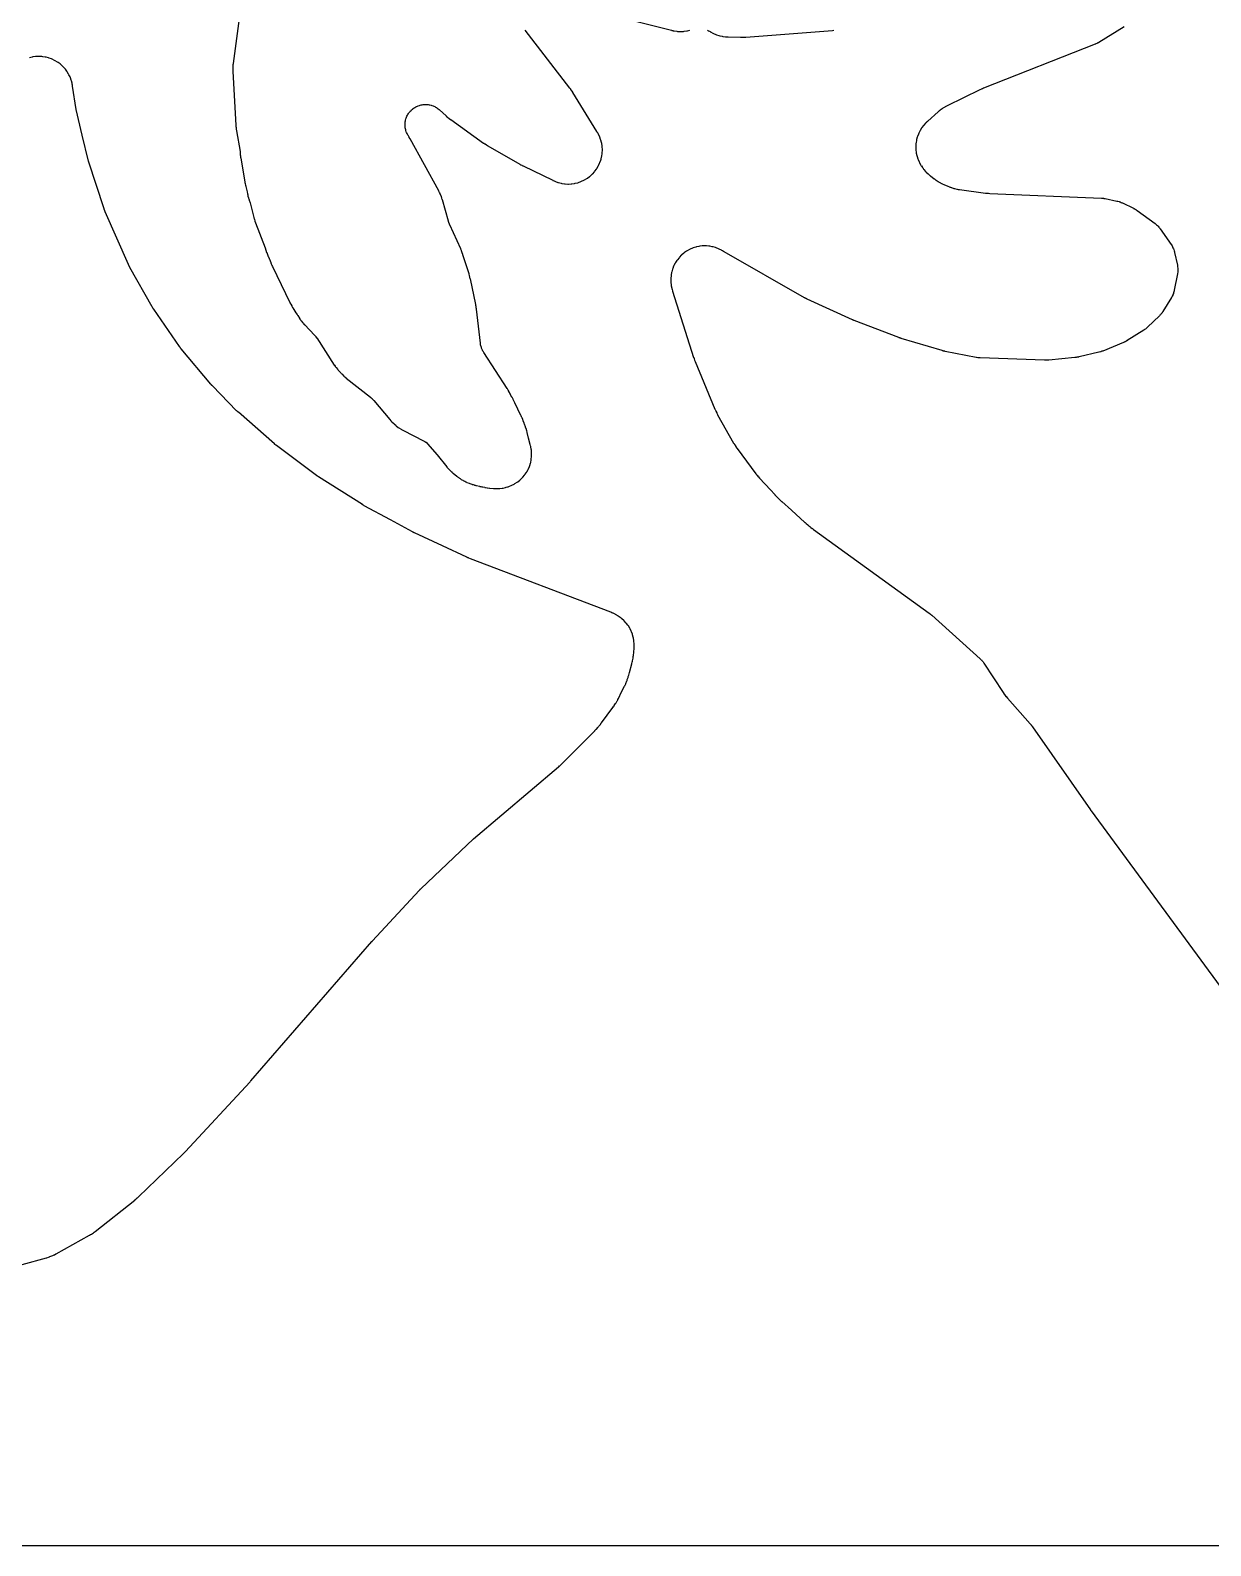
# Model space of a CAD drawing. Header units: millimetres. Extents: x 0 to 300, y 0 to 300.
# Drawn here: x 86.5 to 173.1, y -0.1 to 111.1 of the extents above; entities that cross this region are included whole.
import ezdxf

# ---------------------------------------------------------------- set-up
doc = ezdxf.new("R2010")
doc.units = ezdxf.units.MM
doc.layers.add('CUT', color=7, linetype='CONTINUOUS')

msp = doc.modelspace()

# ---------------------------------------------------------------- linework, layer by layer
at = {"layer": 'CUT'}
for points in [[(298.5625, -0.0625), (1.4375, -0.0625), (0.5522, -0.0625), (0.4788, -0.0589), (0.4206, -0.0503), (0.3635, -0.036), (0.3082, -0.0162), (0.255, 0.009), (0.2046, 0.0392), (0.1573, 0.0743), (0.1137, 0.1137), (0.0743, 0.1573), (0.0392, 0.2046), (0.009, 0.255), (-0.0162, 0.3082), (-0.036, 0.3635), (-0.0503, 0.4206), (-0.0589, 0.4788), (-0.0625, 0.5522), (-0.0625, 1.4375), (-0.0625, 298.5575)], [(103.4941, 124.4996), (101.3857, 108.6798), (101.384, 108.6656), (101.374, 108.5735), (101.3726, 108.5593), (101.3679, 108.5038), (101.3661, 108.4753), (101.3592, 108.2902), (101.3588, 108.2617), (101.3593, 108.206), (101.3597, 108.1918), (101.3628, 108.0991), (101.3635, 108.0849), (101.5895, 104.1669), (101.5907, 104.1496), (101.6005, 104.0375), (101.6022, 104.0203), (101.6185, 103.88), (101.6207, 103.8629), (101.6369, 103.7515), (101.6396, 103.7344), (101.9028, 102.2287), (101.9022, 102.2026), (101.9037, 102.1447), (101.9174, 101.9596), (101.9203, 101.9308), (101.9272, 101.8747), (101.9291, 101.8603), (101.9428, 101.7672), (101.9451, 101.7529), (102.2526, 99.9675), (102.2548, 99.9552), (102.2702, 99.8757), (102.2727, 99.8635), (102.2941, 99.7641), (102.2969, 99.7519), (102.3156, 99.6731), (102.3186, 99.661), (102.4202, 99.2688), (102.4461, 99.1209), (102.448, 99.1105), (102.4621, 99.0378), (102.4642, 99.0269), (102.4743, 98.9794), (102.4796, 98.9566), (102.5155, 98.8151), (102.5214, 98.7934), (102.5325, 98.7559), (102.5355, 98.7457), (102.5574, 98.6759), (102.5611, 98.6645), (102.6309, 98.4561), (102.9083, 97.3859), (102.9128, 97.3697), (102.943, 97.265), (102.9479, 97.2489), (102.9896, 97.1186), (102.9949, 97.1027), (103.031, 96.9998), (103.0368, 96.9841), (103.7373, 95.1535), (103.8488, 94.8205), (103.8555, 94.8015), (103.9013, 94.6789), (103.9086, 94.6601), (103.9711, 94.5083), (103.9791, 94.4898), (104.033, 94.3705), (104.0416, 94.3522), (104.052, 94.331), (104.1516, 94.0709), (104.1563, 94.059), (104.1876, 93.9819), (104.1926, 93.9701), (104.2341, 93.8742), (104.2393, 93.8625), (104.2739, 93.7869), (104.2794, 93.7753), (105.5544, 91.1413), (105.5621, 91.1259), (105.6137, 91.0266), (105.6219, 91.0115), (105.6902, 90.8887), (105.6988, 90.8738), (105.7561, 90.7777), (105.7651, 90.763), (106.0006, 90.3919), (106.08, 90.2613), (106.1093, 90.2174), (106.1249, 90.1962), (106.2582, 89.9862), (106.2663, 89.9737), (106.3203, 89.8932), (106.3287, 89.8809), (106.3624, 89.8334), (106.3802, 89.8095), (106.4997, 89.657), (106.5187, 89.634), (106.5569, 89.59), (106.5668, 89.5789), (106.6321, 89.5073), (106.6423, 89.4964), (107.3502, 88.7581), (107.3569, 88.7511), (107.3673, 88.7401), (107.3841, 88.7217), (107.4069, 88.696), (107.4268, 88.6727), (107.441, 88.6556), (107.4489, 88.6459), (107.4523, 88.6417), (107.4636, 88.6272), (107.4709, 88.617), (107.4824, 88.6006), (107.4918, 88.587), (107.5133, 88.5552), (107.5224, 88.5414), (108.8092, 86.558), (108.8177, 86.5452), (108.8742, 86.4629), (108.883, 86.4503), (108.9182, 86.4018), (108.9369, 86.3773), (109.0604, 86.224), (109.1013, 86.1782), (109.215, 86.0633), (109.2795, 85.9857), (109.321, 85.9407), (109.3553, 85.9072), (109.3819, 85.8786), (109.5217, 85.7427), (109.5441, 85.7221), (109.5887, 85.6829), (109.6003, 85.673), (109.6762, 85.6097), (109.688, 85.6002), (111.4686, 84.1912), (111.477, 84.1845), (111.4899, 84.174), (111.511, 84.1563), (111.539, 84.1322), (111.5634, 84.1103), (111.5825, 84.0926), (111.5933, 84.0824), (111.5972, 84.0786), (111.6201, 84.0559), (111.6413, 84.0341), (111.6689, 84.0049), (111.6964, 83.9744), (111.7055, 83.9638), (111.7122, 83.956), (112.8873, 82.561), (112.8972, 82.5496), (112.9626, 82.4758), (112.9728, 82.4646), (113.0132, 82.4213), (113.0344, 82.3996), (113.174, 82.2644), (113.2197, 82.2244), (113.2332, 82.2137), (113.3136, 82.1369), (113.3577, 82.0986), (113.503, 81.9846), (113.5506, 81.9508), (113.7084, 81.8501), (113.7334, 81.835), (113.7829, 81.8067), (113.7957, 81.7996), (113.8792, 81.7545), (113.8921, 81.7477), (115.3542, 81.0035), (115.3928, 80.9826), (115.4625, 80.9428), (115.5364, 80.8956), (115.5455, 80.8891), (115.5659, 80.8698), (115.6217, 80.8112), (115.6513, 80.7784), (116.3569, 79.9606), (117.0667, 79.0851), (117.0766, 79.0731), (117.1425, 78.9961), (117.1528, 78.9843), (117.1935, 78.9391), (117.215, 78.9165), (117.3582, 78.7732), (117.3808, 78.7518), (117.426, 78.711), (117.4377, 78.7007), (117.5147, 78.6348), (117.5267, 78.6249), (117.8083, 78.3964), (117.8212, 78.3862), (117.8484, 78.3654), (117.8892, 78.3323), (117.9325, 78.3003), (117.9591, 78.2824), (117.9711, 78.2737), (117.9983, 78.2552), (118.0328, 78.2329), (118.0758, 78.2041), (118.0984, 78.1896), (118.129, 78.171), (118.1753, 78.1411), (118.2325, 78.1086), (118.2688, 78.0905), (118.3636, 78.0386), (118.3754, 78.0322), (118.4531, 77.9919), (118.4651, 77.9858), (118.5123, 77.9626), (118.5367, 77.9513), (118.6948, 77.8822), (118.745, 77.8629), (118.9087, 77.8083), (118.9344, 77.8004), (118.985, 77.786), (118.9979, 77.7824), (119.0826, 77.7604), (119.0956, 77.7571), (119.1064, 77.7546), (119.1234, 77.7489), (119.1396, 77.7437), (119.203, 77.7243), (119.2358, 77.7153), (119.4501, 77.663), (119.4833, 77.6559), (119.5484, 77.6438), (119.5652, 77.6409), (119.628, 77.6311), (119.6828, 77.6182), (119.7039, 77.6136), (119.8412, 77.5863), (119.8624, 77.5824), (120.0357, 77.5544), (120.0571, 77.5513), (120.196, 77.5339), (120.2174, 77.5316), (120.4773, 77.5085), (120.4921, 77.5073), (120.5886, 77.5011), (120.6034, 77.5004), (120.6615, 77.4981), (120.6912, 77.4977), (120.8818, 77.4997), (120.9412, 77.5032), (121.128, 77.5238), (121.1867, 77.5332), (121.3706, 77.5721), (121.4281, 77.5873), (121.5099, 77.6133), (121.5532, 77.6255), (121.61, 77.6444), (121.6591, 77.6636), (121.663, 77.6651), (121.6647, 77.6658), (121.7863, 77.7134), (121.8409, 77.7379), (122.0094, 77.824), (122.0612, 77.8539), (122.2203, 77.9564), (122.269, 77.9913), (122.4171, 78.1091), (122.462, 78.1487), (122.5976, 78.2807), (122.6383, 78.3245), (122.7601, 78.4694), (122.7963, 78.5171), (122.903, 78.6734), (122.9343, 78.7244), (123.0249, 78.8906), (123.0509, 78.9445), (123.1246, 79.1188), (123.1451, 79.1751), (123.2009, 79.3559), (123.2157, 79.4139), (123.2533, 79.5993), (123.2623, 79.6585), (123.2815, 79.8494), (123.2837, 79.8795), (123.2837, 79.8799), (123.2845, 79.9083), (123.2849, 80.0903), (123.2825, 80.1465), (123.2667, 80.3186), (123.2592, 80.3732), (123.2271, 80.5464), (123.2214, 80.5734), (123.2092, 80.6257), (123.2059, 80.6391), (123.1836, 80.7257), (123.1801, 80.739), (123.054, 81.186), (122.957, 81.6112), (122.9534, 81.6258), (122.9293, 81.7207), (122.9254, 81.7352), (122.9094, 81.7918), (122.9006, 81.8206), (122.8381, 82.006), (122.8278, 82.0343), (122.8063, 82.089), (122.8006, 82.103), (122.7835, 82.1434), (122.7612, 82.2163), (122.7572, 82.2289), (122.741, 82.2779), (122.7322, 82.3027), (122.6713, 82.463), (122.6614, 82.4875), (122.641, 82.5349), (122.6356, 82.5469), (122.6299, 82.5595), (122.5834, 82.6785), (122.5733, 82.7028), (122.5524, 82.7499), (122.547, 82.7619), (122.5106, 82.8394), (122.5049, 82.8513), (122.045, 83.7786), (121.9263, 84.0408), (121.92, 84.0542), (121.8784, 84.1404), (121.8719, 84.1536), (121.8456, 84.2048), (121.8315, 84.2307), (121.7719, 84.3339), (121.7415, 84.3933), (121.7352, 84.4052), (121.7231, 84.4276), (121.7101, 84.4539), (121.7021, 84.4693), (121.6493, 84.5686), (121.6409, 84.5838), (121.571, 84.7065), (121.5622, 84.7214), (121.5036, 84.8175), (121.4944, 84.8322), (119.7728, 87.4838), (119.751, 87.5192), (119.7126, 87.5849), (119.6739, 87.6584), (119.6505, 87.7085), (119.6188, 87.7853), (119.6001, 87.8373), (119.5757, 87.9167), (119.5619, 87.9703), (119.5448, 88.0516), (119.5327, 88.1267), (119.527, 88.1678), (119.2415, 90.6576), (119.2397, 90.6715), (119.2272, 90.7618), (119.2251, 90.7757), (119.2068, 90.8886), (119.2044, 90.9025), (119.1877, 90.9921), (119.185, 91.0058), (118.7905, 92.8778), (118.7872, 92.8924), (118.7648, 92.987), (118.7612, 93.0015), (118.7302, 93.1194), (118.7262, 93.1338), (118.6991, 93.2271), (118.6948, 93.2414), (118.2463, 94.6542), (118.2407, 94.6712), (118.2021, 94.7812), (118.1959, 94.798), (118.1434, 94.9345), (118.1368, 94.9511), (118.0917, 95.0586), (118.0845, 95.075), (117.2774, 96.8495), (117.2746, 96.8559), (117.2679, 96.8707), (117.2667, 96.8735), (117.2545, 96.9026), (117.231, 96.9613), (117.2232, 96.9816), (117.2134, 97.0101), (117.1888, 97.0861), (117.1789, 97.1189), (116.7407, 98.6757), (116.7358, 98.692), (116.7027, 98.798), (116.6974, 98.8142), (116.6756, 98.8775), (116.6636, 98.9095), (116.5793, 99.1154), (116.5654, 99.1467), (116.5367, 99.207), (116.5291, 99.2223), (116.4782, 99.3214), (116.4702, 99.3365), (114.374, 103.1499), (114.3662, 103.1637), (114.3143, 103.2525), (114.3061, 103.266), (114.2473, 103.3608), (114.2151, 103.4128), (114.1748, 103.485), (114.1485, 103.5378), (114.1134, 103.6178), (114.0926, 103.6721), (114.0654, 103.7551), (114.05, 103.8112), (114.031, 103.8965), (114.0211, 103.9539), (114.0104, 104.0406), (114.0061, 104.0986), (114.0039, 104.186), (114.0053, 104.2441), (114.0115, 104.3313), (114.0185, 104.389), (114.0332, 104.4752), (114.0458, 104.532), (114.0688, 104.6163), (114.0868, 104.6716), (114.1179, 104.7533), (114.1411, 104.8066), (114.18, 104.8849), (114.2083, 104.9357), (114.2546, 105.0098), (114.2877, 105.0576), (114.3409, 105.1269), (114.3786, 105.1713), (114.4382, 105.2351), (114.48, 105.2756), (114.5456, 105.3334), (114.5911, 105.3696), (114.662, 105.4207), (114.7108, 105.4524), (114.7863, 105.4964), (114.8379, 105.5232), (114.9173, 105.5597), (114.9713, 105.5813), (115.0539, 105.6099), (115.1097, 105.6262), (115.1947, 105.6467), (115.2518, 105.6575), (115.3384, 105.6696), (115.3963, 105.6748), (115.4836, 105.6785), (115.5418, 105.6781), (115.629, 105.6732), (115.6869, 105.6672), (115.7733, 105.6539), (115.8303, 105.6423), (115.9149, 105.6207), (115.9705, 105.6036), (116.0527, 105.5739), (116.1064, 105.5515), (116.1853, 105.514), (116.2366, 105.4864), (116.3115, 105.4414), (116.3598, 105.4091), (116.43, 105.357), (116.4919, 105.3062), (116.525, 105.2777), (117.0099, 104.839), (117.0231, 104.8274), (117.1095, 104.7537), (117.123, 104.7425), (117.2341, 104.6532), (117.2479, 104.6424), (117.3385, 104.5738), (117.3526, 104.5635), (119.767, 102.8438), (119.7786, 102.8357), (119.8549, 102.7841), (119.8668, 102.7762), (119.9641, 102.7136), (119.9761, 102.7061), (120.0548, 102.6581), (120.067, 102.6508), (122.4096, 101.296), (122.4185, 101.291), (122.4811, 101.2562), (122.4908, 101.2509), (122.5697, 101.209), (122.5793, 101.204), (122.6422, 101.172), (122.6526, 101.1668), (124.8289, 100.1116), (124.8424, 100.1053), (124.9302, 100.0653), (124.9438, 100.0594), (124.9972, 100.0367), (125.0248, 100.0258), (125.2034, 99.9601), (125.2601, 99.9423), (125.4418, 99.8953), (125.5, 99.8833), (125.6855, 99.8544), (125.7445, 99.8482), (125.932, 99.8378), (125.9914, 99.8374), (126.1789, 99.8456), (126.238, 99.8512), (126.4239, 99.8778), (126.4821, 99.8892), (126.6644, 99.9341), (126.7213, 99.9512), (126.8982, 100.0139), (126.9532, 100.0365), (127.123, 100.1164), (127.1754, 100.1443), (127.3366, 100.2406), (127.386, 100.2735), (127.5368, 100.3853), (127.5827, 100.423), (127.7218, 100.5491), (127.7637, 100.5911), (127.8896, 100.7304), (127.9272, 100.7763), (128.0387, 100.9273), (128.0716, 100.9768), (128.1676, 101.1381), (128.1955, 101.1906), (128.2751, 101.3606), (128.2976, 101.4155), (128.36, 101.5926), (128.377, 101.6495), (128.4216, 101.8318), (128.4328, 101.8901), (128.4592, 102.076), (128.4647, 102.1351), (128.4725, 102.3227), (128.4721, 102.3821), (128.4614, 102.5695), (128.4551, 102.6285), (128.4259, 102.814), (128.4138, 102.8721), (128.3664, 103.0538), (128.3486, 103.1104), (128.2835, 103.2865), (128.2602, 103.3411), (128.1769, 103.5122), (128.1633, 103.5386), (128.1353, 103.5894), (128.128, 103.6023), (128.0795, 103.6858), (128.0718, 103.6985), (126.3117, 106.5561), (126.3034, 106.5693), (126.2479, 106.6543), (126.2392, 106.6673), (126.1668, 106.7722), (126.1577, 106.785), (126.0979, 106.867), (126.0885, 106.8795), (122.8197, 111.1244)], [(130.8986, 111.7827), (133.5481, 111.1144), (133.5622, 111.111), (133.6541, 111.0901), (133.6683, 111.0871), (133.7238, 111.0759), (133.7523, 111.0709), (133.9361, 111.043), (133.9938, 111.0371), (134.1769, 111.0273), (134.2349, 111.027), (134.418, 111.0348), (134.4758, 111.0401), (134.6573, 111.0656), (134.7143, 111.0765), (134.8926, 111.1194)], [(166.7546, 111.3662), (164.8986, 110.23), (164.8902, 110.2249), (164.8772, 110.2171), (164.8555, 110.2045), (164.8261, 110.1881), (164.7997, 110.1739), (164.7786, 110.163), (164.7665, 110.1568), (164.762, 110.1546), (164.7355, 110.1419), (164.6761, 110.1147), (164.6401, 110.0991), (164.6278, 110.0941), (164.6187, 110.0905), (156.4311, 106.8662), (156.4208, 106.862), (156.349, 106.8322), (156.3379, 106.8274), (156.2492, 106.7885), (156.2385, 106.7837), (156.1689, 106.7515), (156.1576, 106.7461), (153.7699, 105.5801), (153.7575, 105.5738), (153.6776, 105.5325), (153.6654, 105.526), (153.618, 105.5001), (153.594, 105.4863), (153.4425, 105.3941), (153.3966, 105.3632), (153.2542, 105.2574), (153.2324, 105.2404), (153.1905, 105.2062), (153.1799, 105.1973), (153.1116, 105.1388), (153.1012, 105.1297), (152.3353, 104.4428), (152.3247, 104.4331), (152.2566, 104.369), (152.2462, 104.359), (152.2063, 104.3195), (152.1863, 104.2988), (152.0614, 104.1632), (152.0246, 104.119), (151.9148, 103.974), (151.8823, 103.9265), (151.787, 103.7717), (151.7592, 103.7213), (151.6791, 103.558), (151.6563, 103.5052), (151.5922, 103.335), (151.5745, 103.2803), (151.527, 103.1048), (151.5146, 103.0486), (151.4842, 102.8693), (151.4772, 102.8122), (151.4641, 102.6308), (151.4627, 102.5733), (151.4669, 102.3915), (151.471, 102.3341), (151.4927, 102.1535), (151.5023, 102.0968), (151.5411, 101.9191), (151.5561, 101.8636), (151.6117, 101.6905), (151.632, 101.6366), (151.704, 101.4696), (151.7292, 101.418), (151.8181, 101.2564), (151.8326, 101.2315), (151.862, 101.1837), (151.8697, 101.1715), (151.9188, 101.0956), (151.9356, 101.0711), (151.9922, 100.9926), (152.0013, 100.9803), (152.0375, 100.9326), (152.0567, 100.9087), (152.1835, 100.7585), (152.2254, 100.7137), (152.3668, 100.5773), (152.3894, 100.5566), (152.4345, 100.5173), (152.4462, 100.5074), (152.523, 100.4439), (152.535, 100.4343), (152.8131, 100.216), (152.8232, 100.2083), (152.8887, 100.1591), (152.8989, 100.1516), (152.939, 100.1228), (152.9598, 100.1085), (153.095, 100.0197), (153.1384, 99.9938), (153.2806, 99.9166), (153.303, 99.9051), (153.3474, 99.8834), (153.3587, 99.878), (153.4332, 99.8435), (153.4447, 99.8383), (153.8859, 99.6451), (153.8989, 99.6395), (153.9841, 99.6046), (153.9973, 99.5994), (154.049, 99.5796), (154.0757, 99.5701), (154.2481, 99.5133), (154.3027, 99.4981), (154.4797, 99.4578), (154.5075, 99.4521), (154.5619, 99.4424), (154.5759, 99.4401), (154.6669, 99.4261), (154.6809, 99.4241), (156.5746, 99.1775), (156.5876, 99.176), (156.6717, 99.1669), (156.6846, 99.1656), (156.7905, 99.1565), (156.8034, 99.1555), (156.8879, 99.1501), (156.9009, 99.1494), (165.0765, 98.8002), (165.0856, 98.7998), (165.0997, 98.799), (165.123, 98.7975), (165.1542, 98.795), (165.1818, 98.7924), (165.2038, 98.79), (165.2164, 98.7885), (165.221, 98.788), (165.2481, 98.7842), (165.3082, 98.7749), (165.3441, 98.7685), (165.3562, 98.7662), (165.3651, 98.7644), (166.2012, 98.5909), (166.2147, 98.588), (166.2327, 98.5839), (166.286, 98.5703), (166.3742, 98.5448), (166.4128, 98.5327), (166.4509, 98.5188), (166.5363, 98.4854), (166.5869, 98.4639), (166.6037, 98.4561), (166.6161, 98.4502), (167.4299, 98.058), (167.4391, 98.0534), (167.4534, 98.0464), (167.4767, 98.0344), (167.5078, 98.0178), (167.5351, 98.0026), (167.5566, 97.9902), (167.5688, 97.983), (167.5734, 97.9803), (167.5994, 97.964), (167.6568, 97.9269), (167.6907, 97.9039), (167.702, 97.8958), (167.7103, 97.8898), (169.0128, 96.9376), (169.0227, 96.9302), (169.036, 96.9202), (169.0747, 96.8894), (169.1192, 96.8519), (169.182, 96.7937), (169.2401, 96.7344), (169.2977, 96.6698), (169.3353, 96.6232), (169.3657, 96.5832), (169.3753, 96.5699), (169.3825, 96.5599), (170.1905, 95.403), (170.2151, 95.366), (170.2583, 95.2972), (170.3017, 95.2198), (170.328, 95.1669), (170.3635, 95.0857), (170.3845, 95.0304), (170.4119, 94.9461), (170.4332, 94.8676), (170.4437, 94.8245), (170.6477, 93.8912), (170.6564, 93.8462), (170.6701, 93.7634), (170.6805, 93.6724), (170.6843, 93.6116), (170.6853, 93.52), (170.6829, 93.4591), (170.6747, 93.3679), (170.6629, 93.2849), (170.6553, 93.2397), (170.4221, 92.0399), (170.4135, 92.0004), (170.3961, 91.9286), (170.3737, 91.851), (170.3565, 91.8001), (170.3272, 91.7249), (170.3054, 91.6758), (170.2695, 91.6035), (170.2337, 91.5388), (170.2133, 91.504), (169.5863, 90.4832), (169.5812, 90.475), (169.5733, 90.4624), (169.56, 90.4418), (169.5416, 90.4144), (169.525, 90.3903), (169.5226, 90.3869), (169.4914, 90.346), (169.4474, 90.2914), (169.4037, 90.2411), (169.3715, 90.2067), (169.3442, 90.1788), (169.3351, 90.1699), (169.3282, 90.1632), (168.4645, 89.3355), (168.4563, 89.3277), (168.4452, 89.3173), (168.4113, 89.2872), (168.3536, 89.2385), (168.3277, 89.2174), (168.301, 89.1974), (168.2399, 89.1532), (168.2025, 89.1276), (168.1897, 89.1193), (168.1802, 89.1132), (166.9692, 88.349), (166.9609, 88.3438), (166.9478, 88.3358), (166.9261, 88.3228), (166.8968, 88.3059), (166.8705, 88.2913), (166.8495, 88.28), (166.8374, 88.2737), (166.8329, 88.2714), (166.8064, 88.2583), (166.747, 88.2302), (166.711, 88.2141), (166.6987, 88.2089), (166.6896, 88.2051), (165.1742, 87.5861), (165.1675, 87.5834), (165.1518, 87.5772), (165.1489, 87.576), (165.1182, 87.5645), (165.0563, 87.5426), (165.0349, 87.5355), (165.0049, 87.5265), (164.925, 87.5045), (164.8905, 87.4957), (163.4403, 87.157), (163.4259, 87.1537), (163.392, 87.1464), (163.3774, 87.1434), (163.3602, 87.1399), (163.3458, 87.1372), (163.3122, 87.1311), (163.2978, 87.1286), (163.2811, 87.1258), (163.2666, 87.1235), (163.2327, 87.1185), (163.2181, 87.1164), (163.2003, 87.1141), (163.1857, 87.1123), (163.1517, 87.1084), (163.137, 87.1068), (161.2279, 86.9179), (161.2128, 86.9166), (161.1775, 86.9137), (161.1623, 86.9125), (161.1438, 86.9113), (161.1287, 86.9105), (161.0933, 86.9088), (161.0781, 86.9082), (161.0607, 86.9076), (161.0455, 86.9073), (161.0101, 86.9068), (160.9949, 86.9067), (160.9764, 86.9068), (160.9612, 86.9069), (160.9257, 86.9076), (160.9106, 86.908), (156.1845, 87.0802), (156.1774, 87.0805), (156.1606, 87.0812), (156.1575, 87.0814), (156.1251, 87.0835), (156.0603, 87.089), (156.0381, 87.0912), (156.0073, 87.0953), (155.926, 87.1079), (155.8913, 87.114), (153.6281, 87.5571), (153.6173, 87.5593), (153.5922, 87.5646), (153.5814, 87.5669), (153.5686, 87.5697), (153.558, 87.5721), (153.5333, 87.5779), (153.5227, 87.5804), (153.5105, 87.5834), (153.5, 87.5861), (153.4753, 87.5925), (153.4648, 87.5953), (153.4519, 87.5988), (153.4414, 87.6018), (153.4169, 87.6088), (153.4065, 87.6118), (150.3858, 88.5147), (150.3793, 88.5167), (150.3641, 88.5213), (150.3576, 88.5234), (150.3421, 88.5283), (150.3341, 88.5308), (150.3156, 88.5368), (150.3076, 88.5395), (150.2985, 88.5425), (150.2906, 88.5453), (150.2721, 88.5517), (150.2642, 88.5544), (150.2602, 88.5559), (150.2508, 88.5592), (150.2292, 88.5673), (150.2199, 88.5707), (146.9498, 89.8194), (146.9444, 89.8215), (146.9317, 89.8264), (146.9263, 89.8286), (146.9135, 89.8336), (146.9069, 89.8363), (146.8916, 89.8425), (146.885, 89.8452), (146.8774, 89.8484), (146.8708, 89.8511), (146.8555, 89.8576), (146.8489, 89.8605), (146.8456, 89.8619), (146.8379, 89.8653), (146.8199, 89.8733), (146.8122, 89.8768), (143.5017, 91.3875), (143.4923, 91.3919), (143.4705, 91.4022), (143.4611, 91.4066), (143.4499, 91.4121), (143.4407, 91.4166), (143.4192, 91.4273), (143.41, 91.4319), (143.3995, 91.4373), (143.3903, 91.4421), (143.3691, 91.4533), (143.36, 91.4582), (143.3489, 91.4642), (143.3399, 91.4691), (143.3189, 91.4808), (143.31, 91.4859), (137.4091, 94.8622), (137.3982, 94.8686), (137.3729, 94.8835), (137.3621, 94.89), (137.3598, 94.8914), (137.3526, 94.8957), (137.3024, 94.9254), (137.2946, 94.9299), (137.2286, 94.9676), (137.2047, 94.9806), (137.0498, 95.0599), (136.9986, 95.0831), (136.8236, 95.1529), (136.7679, 95.172), (136.5891, 95.2237), (136.5318, 95.2372), (136.3488, 95.2711), (136.2904, 95.279), (136.105, 95.2948), (136.0461, 95.2969), (135.86, 95.2945), (135.8013, 95.2908), (135.6163, 95.2701), (135.5582, 95.2607), (135.3761, 95.222), (135.3192, 95.2069), (135.1418, 95.1506), (135.0866, 95.13), (134.9156, 95.0565), (134.8628, 95.0306), (134.6998, 94.9408), (134.6497, 94.9098), (134.4963, 94.8044), (134.4495, 94.7687), (134.3072, 94.6488), (134.2641, 94.6086), (134.1342, 94.4753), (134.0952, 94.4312), (133.979, 94.2858), (133.9446, 94.238), (133.8432, 94.0819), (133.8136, 94.031), (133.728, 93.8658), (133.7035, 93.8122), (133.6346, 93.6394), (133.6155, 93.5837), (133.5638, 93.4049), (133.5502, 93.3476), (133.5163, 93.1646), (133.5084, 93.1062), (133.4926, 92.9208), (133.4904, 92.8619), (133.4929, 92.6758), (133.4965, 92.6171), (133.5172, 92.4321), (133.5265, 92.374), (133.5658, 92.1894), (133.5726, 92.1607), (133.5873, 92.1052), (133.5912, 92.091), (133.6179, 91.9991), (133.6222, 91.985), (135.1672, 87.1197), (135.1713, 87.1075), (135.1982, 87.0287), (135.2024, 87.0166), (135.2383, 86.9183), (135.2429, 86.9063), (135.2731, 86.8287), (135.2779, 86.8168), (136.7291, 83.3158), (136.7364, 83.2991), (136.785, 83.1912), (136.7927, 83.1747), (136.8578, 83.0412), (136.8661, 83.0249), (136.9212, 82.9201), (136.9299, 82.9041), (138.0985, 80.8364), (138.1079, 80.8204), (138.1704, 80.7173), (138.1803, 80.7015), (138.2628, 80.5746), (138.2732, 80.5592), (138.342, 80.4601), (138.3528, 80.4451), (139.7368, 78.5792), (139.7469, 78.5658), (139.8143, 78.4802), (139.8248, 78.4671), (139.9123, 78.362), (139.9232, 78.3492), (139.9953, 78.2675), (140.0065, 78.255), (140.7992, 77.4041), (141.1157, 77.0487), (141.1264, 77.037), (141.1972, 76.9616), (141.2083, 76.9501), (141.2996, 76.8579), (141.311, 76.8468), (141.3842, 76.7767), (141.4431, 76.7164), (141.4532, 76.7063), (141.5367, 76.6248), (141.5471, 76.6149), (141.6151, 76.5516), (141.6257, 76.542), (142.342, 75.9068), (143.3285, 75.0112), (143.3407, 75.0004), (143.4206, 74.9317), (143.4331, 74.9213), (143.5357, 74.8377), (143.5485, 74.8277), (143.6268, 74.7674), (143.6802, 74.72), (143.6914, 74.7103), (143.765, 74.6482), (143.7764, 74.6388), (143.8708, 74.5632), (143.8824, 74.554), (143.959, 74.4956), (143.9709, 74.4868), (152.4343, 68.3589), (152.4439, 68.3519), (152.4662, 68.3353), (152.4757, 68.3281), (152.4873, 68.3192), (152.4967, 68.3119), (152.5186, 68.2947), (152.528, 68.2872), (152.5386, 68.2786), (152.5479, 68.271), (152.5693, 68.2533), (152.5784, 68.2456), (152.5895, 68.2361), (152.5985, 68.2283), (152.6195, 68.21), (152.6284, 68.202), (156.1886, 64.9981), (156.1957, 64.9916), (156.2068, 64.9815), (156.2248, 64.9644), (156.2486, 64.9413), (156.2695, 64.9204), (156.2724, 64.9173), (156.3073, 64.879), (156.3533, 64.8253), (156.3951, 64.7727), (156.4233, 64.7345), (156.4459, 64.7023), (156.4531, 64.6917), (156.4584, 64.6836), (157.8616, 62.5423), (157.8739, 62.5244), (157.9555, 62.4091), (157.9684, 62.3916), (158.076, 62.2508), (158.0895, 62.2338), (158.1793, 62.1247), (158.1935, 62.1082), (159.8494, 60.2393), (159.858, 60.2295), (159.8779, 60.2063), (159.8864, 60.1963), (159.8966, 60.1841), (159.905, 60.174), (159.9242, 60.1502), (159.9324, 60.14), (159.9417, 60.1282), (159.9497, 60.1179), (159.9682, 60.0936), (159.9761, 60.0831), (159.9856, 60.0703), (159.9933, 60.0597), (160.0112, 60.0349), (160.0187, 60.0242), (164.2676, 53.928), (164.2696, 53.9251), (164.2834, 53.9055), (164.2856, 53.9025), (164.303, 53.8781), (164.3051, 53.8752), (164.319, 53.856), (164.3213, 53.8529), (176.0878, 37.8208)], [(136.1892, 111.1239), (136.2691, 111.0844), (136.3404, 111.0446), (136.3788, 111.0219), (136.3899, 111.015), (136.4148, 111.0002), (136.5772, 110.9093), (136.6292, 110.8835), (136.7973, 110.8097), (136.8515, 110.789), (137.026, 110.7318), (137.0819, 110.7165), (137.2611, 110.6764), (137.3183, 110.6665), (137.503, 110.6437), (137.5318, 110.6408), (137.5884, 110.6366), (137.6029, 110.6357), (137.6971, 110.6309), (137.7116, 110.6304), (138.6083, 110.6069), (138.6239, 110.6067), (138.7251, 110.6066), (138.7407, 110.6068), (138.8677, 110.6101), (138.8833, 110.6107), (138.9844, 110.6159), (138.9999, 110.6169), (145.3524, 111.111), (145.3633, 111.112), (145.4398, 111.1193)], [(85.92, 20.5735), (87.7085, 21.0622), (87.7259, 21.0673), (87.8385, 21.1017), (87.8557, 21.1073), (87.9226, 21.13), (87.9566, 21.1427), (88.1744, 21.2316), (88.2075, 21.2463), (88.2712, 21.2769), (88.2874, 21.285), (88.3919, 21.3392), (88.4079, 21.3477), (90.8616, 22.715), (90.8722, 22.721), (90.9405, 22.7609), (90.9509, 22.7671), (90.9915, 22.7919), (91.0119, 22.805), (91.1433, 22.8929), (91.1632, 22.9068), (91.2017, 22.9348), (91.2114, 22.9421), (91.2743, 22.9899), (91.2839, 22.9974), (94.1812, 25.2953), (94.1924, 25.3044), (94.2644, 25.3643), (94.2753, 25.3737), (94.3638, 25.4511), (94.3746, 25.4607), (94.4436, 25.524), (94.4541, 25.5339), (97.7513, 28.7094), (97.757, 28.715), (97.7963, 28.7539), (97.8023, 28.7599), (97.8506, 28.8091), (97.8564, 28.8151), (97.8941, 28.8544), (97.9002, 28.8609), (102.6183, 33.9467), (102.6215, 33.9501), (102.6433, 33.974), (102.6467, 33.9777), (102.6736, 34.0077), (102.6769, 34.0114), (102.698, 34.0353), (102.7014, 34.0392), (111.576, 44.2608), (111.5823, 44.268), (111.5886, 44.2752), (111.5964, 44.284), (111.6014, 44.2897), (111.6085, 44.2975), (111.6127, 44.3021), (111.6218, 44.3121), (111.6254, 44.316), (115.0466, 48.0175), (115.0505, 48.0218), (115.0598, 48.0316), (115.0638, 48.0359), (115.0734, 48.0459), (115.0783, 48.0511), (115.0898, 48.0631), (115.0948, 48.0682), (115.1006, 48.0741), (115.1056, 48.0792), (115.1174, 48.091), (115.1224, 48.0961), (115.125, 48.0986), (115.1311, 48.1046), (115.1452, 48.1183), (115.1513, 48.1242), (118.0656, 50.901), (119.0133, 51.7877), (125.2665, 57.0807), (125.2762, 57.0891), (125.3387, 57.1443), (125.3482, 57.153), (125.4253, 57.224), (125.4346, 57.2328), (125.4947, 57.2908), (125.5039, 57.2998), (127.9141, 59.7227), (127.9283, 59.7375), (128.0191, 59.8353), (128.0328, 59.8506), (128.1425, 59.977), (128.1557, 59.9928), (128.1867, 60.0311), (128.2166, 60.0638), (128.232, 60.0813), (128.3258, 60.1922), (128.34, 60.2095), (128.3639, 60.2402), (128.3704, 60.2485), (128.4144, 60.3067), (128.4214, 60.3162), (128.8268, 60.8751), (129.2429, 61.4272), (129.2505, 61.4374), (129.2988, 61.5044), (129.3061, 61.5148), (129.3343, 61.5557), (129.3482, 61.5769), (129.4361, 61.7166), (129.4491, 61.7384), (129.4523, 61.744), (129.4627, 61.7597), (129.4767, 61.782), (129.5644, 61.9283), (129.5774, 61.9512), (129.6019, 61.9963), (129.608, 62.0079), (129.647, 62.0838), (129.6528, 62.0956), (129.8855, 62.5743), (130.1075, 63.0044), (130.1142, 63.0179), (130.1569, 63.1058), (130.1632, 63.1194), (130.1875, 63.1729), (130.1993, 63.2005), (130.271, 63.3822), (130.2814, 63.4104), (130.3002, 63.466), (130.3035, 63.4764), (130.3454, 63.5926), (130.3555, 63.6229), (130.3734, 63.6825), (130.3778, 63.6978), (130.4051, 63.7978), (130.4091, 63.8132), (130.4549, 64.0005), (130.6369, 64.6432), (130.6408, 64.6578), (130.6651, 64.7527), (130.6687, 64.7673), (130.6819, 64.8247), (130.6879, 64.8543), (130.7221, 65.0471), (130.7266, 65.0769), (130.7339, 65.1353), (130.7356, 65.1503), (130.7379, 65.173), (130.7385, 65.1761), (130.7501, 65.2371), (130.7551, 65.2685), (130.7827, 65.4731), (130.7861, 65.5047), (130.7911, 65.5666), (130.7922, 65.5824), (130.7978, 65.6856), (130.7984, 65.7015), (130.8039, 65.8996), (130.8041, 65.9141), (130.8045, 66.008), (130.8044, 66.0225), (130.8032, 66.0789), (130.8019, 66.1078), (130.7892, 66.2926), (130.7825, 66.35), (130.7525, 66.5303), (130.7402, 66.5867), (130.693, 66.7633), (130.6754, 66.8183), (130.6114, 66.9895), (130.5886, 67.0426), (130.5085, 67.2068), (130.4806, 67.2575), (130.3851, 67.4132), (130.3525, 67.461), (130.2424, 67.6068), (130.2054, 67.6512), (130.0817, 67.7857), (130.0406, 67.8263), (129.9046, 67.9484), (129.8597, 67.9849), (129.7106, 68.0947), (129.6869, 68.1113), (129.6399, 68.1426), (129.6278, 68.1504), (129.5672, 68.1886), (129.5439, 68.2026), (129.4895, 68.2335), (129.4778, 68.24), (129.4333, 68.264), (129.4101, 68.2759), (129.2574, 68.3499), (129.2336, 68.3608), (129.1868, 68.3811), (129.1748, 68.3861), (129.0961, 68.4181), (129.084, 68.4229), (118.7943, 72.3474), (118.6869, 72.3885), (118.6809, 72.3908), (118.6669, 72.3963), (118.6609, 72.3987), (118.6466, 72.4044), (118.6392, 72.4074), (118.6221, 72.4144), (118.6148, 72.4174), (118.6104, 72.4192), (118.6038, 72.4221), (118.5865, 72.4295), (118.5791, 72.4327), (118.5754, 72.4344), (118.5667, 72.4382), (118.5464, 72.4474), (118.5377, 72.4514), (116.7376, 73.2899), (114.6823, 74.2474), (114.6772, 74.2497), (114.6654, 74.2554), (114.6603, 74.2578), (114.6483, 74.2636), (114.6421, 74.2666), (114.6277, 74.2737), (114.6215, 74.2767), (114.6166, 74.2792), (114.6134, 74.2808), (114.5991, 74.2881), (114.593, 74.2912), (114.5898, 74.2928), (114.5826, 74.2966), (114.5658, 74.3056), (114.5586, 74.3094), (112.924, 75.1965), (111.0083, 76.2363), (111.0028, 76.2393), (110.99, 76.2464), (110.9846, 76.2494), (110.9717, 76.2566), (110.965, 76.2604), (110.9495, 76.2693), (110.9429, 76.2731), (110.9381, 76.2759), (110.9343, 76.2781), (110.9189, 76.2873), (110.9123, 76.2912), (110.909, 76.2933), (110.9013, 76.298), (110.8833, 76.3092), (110.8756, 76.314), (107.644, 78.3638), (107.6382, 78.3675), (107.6248, 78.3762), (107.619, 78.38), (107.6054, 78.3889), (107.5984, 78.3935), (107.5821, 78.4044), (107.5752, 78.4091), (107.5672, 78.4146), (107.5602, 78.4194), (107.5441, 78.4306), (107.5372, 78.4355), (107.5337, 78.438), (107.5256, 78.4438), (107.5068, 78.4574), (107.4988, 78.4634), (104.5639, 80.6488), (104.5565, 80.6543), (104.5395, 80.6672), (104.5323, 80.6728), (104.5236, 80.6795), (104.5164, 80.6851), (104.4998, 80.6983), (104.4927, 80.704), (104.4846, 80.7106), (104.4775, 80.7164), (104.4611, 80.7299), (104.4542, 80.7357), (104.4457, 80.7429), (104.4387, 80.7488), (104.4226, 80.7627), (104.4158, 80.7687), (101.7771, 83.0879), (101.772, 83.0924), (101.76, 83.1031), (101.7549, 83.1077), (101.7427, 83.1188), (101.7365, 83.1245), (101.722, 83.1378), (101.7158, 83.1436), (101.7087, 83.1503), (101.7026, 83.1561), (101.6883, 83.1698), (101.6822, 83.1757), (101.6791, 83.1788), (101.672, 83.1858), (101.6555, 83.2023), (101.6484, 83.2094), (99.8696, 85.0269), (99.8646, 85.0321), (99.8529, 85.0442), (99.848, 85.0494), (99.8363, 85.0616), (99.8303, 85.068), (99.8164, 85.083), (99.8104, 85.0895), (99.8036, 85.097), (99.7977, 85.1035), (99.784, 85.1188), (99.7782, 85.1254), (99.7752, 85.1288), (99.7684, 85.1367), (99.7526, 85.1551), (99.7459, 85.163), (97.5832, 87.749), (97.5766, 87.757), (97.5614, 87.7756), (97.5549, 87.7837), (97.5472, 87.7933), (97.5408, 87.8014), (97.5262, 87.8202), (97.5199, 87.8283), (97.5128, 87.8377), (97.5066, 87.8459), (97.4923, 87.8651), (97.4863, 87.8733), (97.4789, 87.8835), (97.4729, 87.8918), (97.4591, 87.9113), (97.4532, 87.9197), (95.5662, 90.6469), (95.5604, 90.6554), (95.547, 90.6752), (95.5413, 90.6837), (95.5344, 90.6942), (95.5289, 90.7028), (95.5159, 90.7229), (95.5104, 90.7316), (95.5042, 90.7416), (95.4988, 90.7503), (95.4863, 90.7707), (95.481, 90.7795), (95.4746, 90.7903), (95.4694, 90.7991), (95.4574, 90.8198), (95.4523, 90.8287), (93.8234, 93.7128), (93.818, 93.7226), (93.8054, 93.7456), (93.8, 93.7555), (93.7936, 93.7676), (93.7884, 93.7775), (93.7763, 93.8008), (93.7713, 93.8108), (93.7655, 93.8224), (93.7605, 93.8325), (93.7491, 93.856), (93.7442, 93.8662), (93.7384, 93.8786), (93.7337, 93.8888), (93.7228, 93.9126), (93.7182, 93.9229), (92.0108, 97.8059), (92.0064, 97.816), (91.9963, 97.8398), (91.992, 97.85), (91.9869, 97.8625), (91.9827, 97.8728), (91.9732, 97.8968), (91.9692, 97.9071), (91.9646, 97.919), (91.9608, 97.9294), (91.9518, 97.9536), (91.9481, 97.964), (91.9436, 97.9768), (91.9399, 97.9872), (91.9316, 98.0117), (91.9281, 98.0222), (90.7895, 101.5061), (90.3261, 103.4314), (89.8836, 105.3076), (89.6181, 107.0211), (89.6157, 107.0355), (89.5989, 107.1287), (89.5962, 107.143), (89.5847, 107.1988), (89.5782, 107.2272), (89.5318, 107.4082), (89.5146, 107.4639), (89.4517, 107.6372), (89.4292, 107.6909), (89.3498, 107.8573), (89.3222, 107.9086), (89.227, 108.0664), (89.1945, 108.1148), (89.0845, 108.2627), (89.0475, 108.3077), (88.9236, 108.4442), (88.8824, 108.4854), (88.7459, 108.6092), (88.7009, 108.6463), (88.553, 108.7562), (88.5046, 108.7887), (88.3467, 108.8838), (88.2954, 108.9115), (88.129, 108.9908), (88.0753, 109.0133), (87.902, 109.0762), (87.8463, 109.0934), (87.6678, 109.1391), (87.6107, 109.1508), (87.4285, 109.179), (87.3705, 109.1851), (87.1865, 109.1955), (87.1282, 109.1959), (86.9441, 109.1884), (86.886, 109.1832), (86.7035, 109.1578), (86.6462, 109.147), (86.467, 109.104)]]:
    msp.add_lwpolyline(points, dxfattribs=at)

doc.saveas('drawing.dxf')
